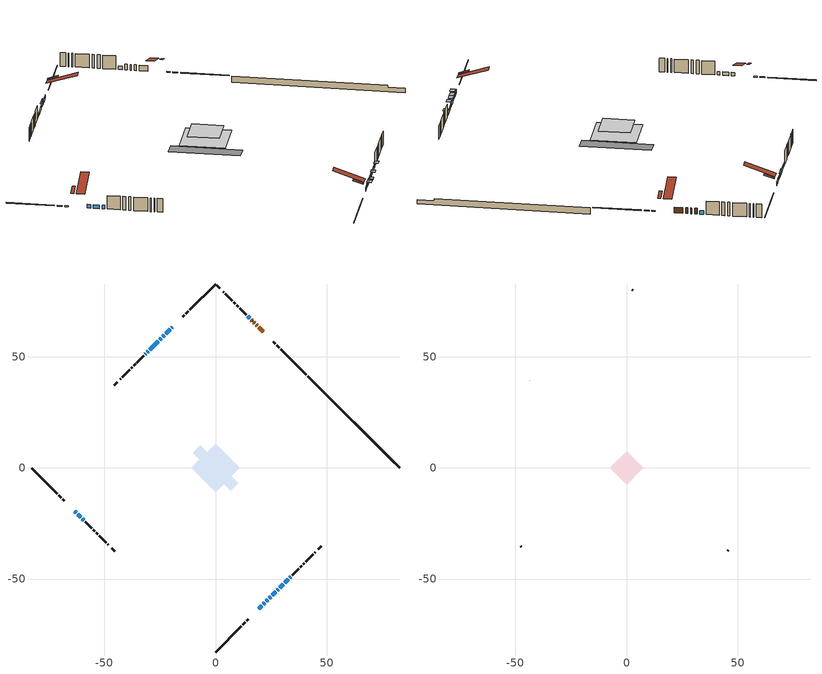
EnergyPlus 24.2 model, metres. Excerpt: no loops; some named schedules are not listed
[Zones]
conditioned space
 floor adiabatic (AdiabaticFloorConstruction): -10.93,0 0,10.93 10.93,0 0,-10.93 z3.19
 floor foundation (Slab1 construction): -10.32,6.85 -6.85,10.32 10.32,-6.85 6.85,-10.32 z-1.54
 wall outside (RimJoist1 construction): 0,-82.87 11.55,-71.32 / -82.87,0 -71.32,-11.55 / 0,82.87 -11.55,71.32 / 40.92,41.95 29.37,53.5 z0.75:1.05
 wall outside (RimJoist3 construction): 12.21,-70.66 13.38,-69.49 / -70.66,-12.21 -69.49,-13.38 / -12.21,70.66 -13.38,69.49 / 28.71,54.16 27.54,55.33 z0.75:1.05
 wall outside (RimJoist4 construction): 14.04,-68.83 14.81,-68.06 / -68.83,-14.04 -68.06,-14.81 / -14.04,68.83 -14.81,68.06 / 26.88,55.99 26.11,56.76 z0.75:1.05
 wall outside (AdiabaticWallConstruction 1): 21.53,61.34 19.5,63.37 / 18.85,64.02 18.28,64.6 / 17.62,65.25 17.32,65.55 / 16.66,66.21 16.09,66.78 z0.75:2.78
 wall outside (AdiabaticWallConstruction): -19.39,63.48 -19.67,63.2 / 19.39,-63.48 20.82,-62.05 / -63.48,-19.39 -62.7,-20.17 / -62.04,-20.83 -60.63,-22.24 / -20.32,62.55 -22.4,60.47 / 25.64,-57.23 27.23,-55.64 / 29.01,-53.87 30.44,-52.43 / -23.05,59.82 -23.68,59.19 / -59.98,-22.89 -59.35,-23.52 / 15.43,67.44 14.54,68.33 / -25.78,57.09 -29.6,53.27 / -30.26,52.61 -30.78,52.09 / -31.43,51.44 -31.68,51.19 / 31.09,-51.78 32.68,-50.19 z0.75:1.97; 21.48,-61.39 22.16,-60.71 z0.75:2.35; 22.82,-60.05 23.58,-59.29 z0.75:1.84; 24.23,-58.64 24.99,-57.88 z0.75:1.64; 27.88,-54.99 28.35,-54.52 / 33.33,-49.54 33.8,-49.07 z0.75:2.28; -24.34,58.53 -25.13,57.74 z0.75:1.23
 wall outside (Wall1 construction): 34.46,-48.41 37.49,-45.38 / -58.69,-24.18 -55.66,-27.21 / -32.33,50.54 -35.37,47.5 / 13.88,68.99 10.85,72.02 z0.75:5.63
 wall outside (Wall2 construction): 38.15,-44.72 38.87,-44 / -55,-27.87 -54.28,-28.59 / -36.02,46.85 -36.75,46.12 / 10.19,72.68 9.47,73.4 z0.75:5.63
 wall outside (Wall3 construction): 39.53,-43.34 40.04,-42.83 / -53.62,-29.25 -53.11,-29.76 / -37.4,45.47 -37.92,44.95 / 8.81,74.06 8.3,74.57 z0.75:5.63
 wall outside (Wall4 construction): 40.7,-42.18 44.05,-38.82 / -52.45,-30.42 -49.1,-33.77 / -38.57,44.3 -41.93,40.94 / 7.64,75.23 4.29,78.58 z0.75:5.63
 wall outside (Wall5 construction): 44.71,-38.16 44.94,-37.93 / -48.44,-34.43 -48.21,-34.66 / -42.58,40.29 -42.82,40.05 / 3.63,79.24 3.4,79.47 z0.75:5.63
 wall outside (Wall7 construction): 46.39,-36.48 47.68,-35.19 / -46.76,-36.11 -45.47,-37.4 / -44.27,38.6 -45.56,37.31 / 1.95,80.92 0.66,82.21 z0.75:5.63
 wall foundation (FoundationWall1 construction): 41.58,41.29,-1.54 41.58,41.29,0.75 78.74,4.13,0.75 78.74,4.13,0.01 82.87,0,0.01 82.87,0,-1.54
 window (WindowConstruction 12): -19.39,63.48 -19.67,63.2 z0.75:1.97
 window (WindowConstruction 5): 19.39,-63.48 20.82,-62.05 z0.75:1.97
 window (WindowConstruction 6): -63.48,-19.39 -62.7,-20.17 z0.75:1.97
 window (WindowConstruction 7): -62.04,-20.83 -60.63,-22.24 z0.75:1.97
 window (WindowConstruction 15): 21.48,-61.39 22.16,-60.71 z0.75:2.35
 window (WindowConstruction 16): 22.82,-60.05 23.58,-59.29 z0.75:1.84
 window (WindowConstruction 8): -20.32,62.55 -22.4,60.47 z0.75:1.97
 window (WindowConstruction 13): 24.23,-58.64 24.99,-57.88 z0.75:1.64
 window (WindowConstruction 9): 25.64,-57.23 27.23,-55.64 z0.75:1.97
 window (WindowConstruction 10): 27.88,-54.99 28.35,-54.52 z0.75:2.27
 window (WindowConstruction 11): 29.01,-53.86 30.44,-52.43 z0.75:1.97
 window (WindowConstruction 17): -23.06,59.82 -23.68,59.19 z0.75:1.97
 window (WindowConstruction 18): -24.34,58.53 -25.13,57.74 z0.75:1.23
 window (WindowConstruction 19): -59.98,-22.9 -59.35,-23.52 z0.75:1.97
 window (WindowConstruction 14): 15.43,67.44 14.54,68.33 z0.75:1.97
 window (WindowConstruction): -25.79,57.09 -29.6,53.27 z0.75:1.97
 window (WindowConstruction 1): -30.26,52.61 -30.78,52.09 z0.75:1.97
 window (WindowConstruction 2): -31.44,51.43 -31.68,51.19 z0.75:1.97
 window (WindowConstruction 3): 31.09,-51.78 32.68,-50.19 z0.75:1.97
 window (WindowConstruction 4): 33.33,-49.54 33.8,-49.07 z0.75:2.27
 door (Door): 21.53,61.34 19.51,63.36 z0.75:2.78
 door (Door 1): 18.85,64.02 18.28,64.59 z0.75:2.78
 door (Door 2): 17.62,65.25 17.32,65.55 z0.75:2.78
 door (Door 3): 16.66,66.21 16.09,66.78 z0.75:2.78
 ceiling adiabatic (AdiabaticFloorConstruction): 0,-10.93 10.93,0 0,10.93 -10.93,0 z3.19
 roof outside (Roof1 construction): 16.12,-66.75,5.63 13.64,-64.27,6.8 12.98,-64.93,6.8 15.46,-67.41,5.63; -66.75,-16.12,5.63 -64.27,-13.64,6.8 -64.93,-12.98,6.8 -67.41,-15.46,5.63; -16.12,66.75,5.63 -13.64,64.27,6.8 -12.98,64.93,6.8 -15.46,67.41,5.63; 24.8,58.07,5.63 22.32,55.59,6.8 22.97,54.93,6.8 25.46,57.42,5.63
attic - vented
 floor to conditioned space (Floor1 construction Reversed): -7.64,0 0,7.64 7.64,0 0,-7.64 z5.63
 wall outside (Wall6 construction): 45.6,-37.27 45.73,-37.14 / -47.55,-35.32 -47.42,-35.45 / -43.47,39.4 -43.61,39.26 / 2.74,80.13 2.61,80.27 z0.75:5.63
 roof outside (Roof2 construction): 18.74,-64.13,5.63 11.29,-56.69,9.13 9.33,-58.65,9.13 16.77,-66.1,5.63; -64.13,-18.74,5.63 -56.69,-11.29,9.13 -58.65,-9.33,9.13 -66.1,-16.77,5.63; -18.74,64.13,5.63 -11.29,56.69,9.13 -9.33,58.65,9.13 -16.77,66.1,5.63; 22.18,60.69,5.63 14.74,53.25,9.13 16.7,51.28,9.13 24.14,58.73,5.63
shading: 22.6,-60.28 21.05,-61.82 22.13,-62.9 23.67,-61.35 z2.96; 24.01,-58.86 22.39,-60.48 23.47,-61.56 25.08,-59.94 z2.45; 25.42,-57.45 23.8,-59.07 24.88,-60.14 26.49,-58.53 z2.25; 28.78,-54.09 27.45,-55.42 28.53,-56.49 29.86,-55.17 z2.88; -26.2,56.67 -23.26,59.61 -23.47,59.82 -26.41,56.88 z2.75; 34.23,-48.64 32.9,-49.97 33.98,-51.04 35.31,-49.72 z2.88
[Building]
Building 1: Terrain=Suburbs
[Site:Location]
Muskoka_ON: Latitude {deg}=44.97; Longitude {deg}=-79.3; Time Zone {hr}=-5; Elevation {m}=282; Keep Site Location Information=Yes
[Site:GroundTemperature:Shallow]
1.23063, -0.843289, -1.00938, -0.0251953, 3.92574, 7.85827, 11.2676, 13.4273, 13.6107, 11.8542, 8.53183, 4.71994
[Site:WaterMainsTemperature]
Calculation Method=Schedule; Temperature Schedule=mains temperature schedule
[Material] Roughness=Rough; Thermal Absorptance=0.9
Name | Thickness {m} | Conductivity {W/m-K} | Density {kg/m3} | Specific Heat {J/kg-K} | Solar Absorptance | Visible Absorptance
asphalt or fiberglass shingles | 0.00635 | 0.162714 | 1121.4 | 1465.45 | 0.4 | 0.4
ceiling loosefill ins | 0.169333 | 0.0480833 | 16.02 | 1046.75 | 0.7 | 0.7
ceiling stud and cavity | 0.1397 | 0.21213 | 65.682 | 1177.47 | 0.7 | 0.7
concrete 4.0 in. | 0.1016 | 1.803125 | 2242.8 | 837.4 | 0.7 | 0.7
concrete 8.0 in. | 0.2032 | 1.803125 | 2242.8 | 837.4 | 0.7 | 0.7
door material | 0.04445 | 0.053851 | 512.64 | 1214.23 | 0.7 | 0.7
exterior vertical ins | 0.0255141 | 0.029427 | 32.04 | 1214.23 | 0.7 | 0.7
floor covering | 0.0127 | 0.0433444 | 54.468 | 1339.84 | 0.6 | 0.6
floor rigid ins; wall rigid ins | 0.512978 | 0.029427 | 32.04 | 1214.23 | 0.7 | 0.7
floor stud and cavity | 0.1397 | 1.75129 | 37.0049 | 1207.88 | 0.7 | 0.7
furniture material conditioned space 1 | 0.1524 | 0.115458 | 640.8 | 1214.23 | 0.6 | 0.6
gypsum board | 0.0127 | 0.160291 | 801 | 837.4 | 0.6 | 0.6
gypsum board 1 | 0.0127 | 0.160291 | 801 | 837.4 | 0.7 | 0.7
osb sheathing 0.5 in. | 0.0127 | 0.115458 | 512.64 | 1214.23 | 0.7 | 0.7
osb sheathing 0.75 in. | 0.01905 | 0.115458 | 512.64 | 1214.23 | 0.7 | 0.7
osb sheathing 2.0 in. | 0.0508 | 0.115458 | 512.64 | 1214.23 | 0.7 | 0.7
rim joist rigid ins; roof rigid ins | 0.051816 | 0.029427 | 32.04 | 1214.23 | 0.7 | 0.7
rim joist stud and cavity | 0.0508 | 0.275866 | 125.044 | 1163.47 | 0.6 | 0.6
rim joist stud and cavity 1 | 0.0508 | 0.0317528 | 125.044 | 1163.47 | 0.6 | 0.6
rim joist stud and cavity 2 | 0.0508 | 0.0335629 | 125.044 | 1163.47 | 0.6 | 0.6
roof stud and cavity | 0.2032 | 0.156627 | 78.34581 | 1123.46 | 0.7 | 0.7
slab rigid ins | 0.0064257 | 0.029427 | 32.04 | 1214.23 | 0.7 | 0.7
wall stud and cavity | 0.1397 | 0.080875 | 139.0536 | 1170.24 | 0.7 | 0.7
wall stud and cavity 1 | 0.1397 | 0.107797 | 139.0536 | 1170.24 | 0.7 | 0.7
wall stud and cavity 2 | 0.1397 | 0.142696 | 139.0536 | 1170.24 | 0.7 | 0.7
wall stud and cavity 3 | 0.1397 | 0.087281 | 139.0536 | 1170.24 | 0.7 | 0.7
wall stud and cavity 4 | 0.0889 | 6.9971 | 50.32683 | 1063.81 | 0.6 | 0.6
wall stud and cavity 5 | 0.1397 | 0.0945237 | 139.0536 | 1170.24 | 0.7 | 0.7
wall stud and cavity 6 | 0.0889 | 0.380278 | 52.3479 | 1209.89 | 0.7 | 0.7
wall stud and cavity 7 | 0.0889 | 0.391764 | 83.0341 | 1211.67 | 0.7 | 0.7
wood siding | 0.0254 | 0.102417 | 544.68 | 1172.36 | 0.4 | 0.4
wood siding 1 | 0.00254 | 0.102417 | 544.68 | 1172.36 | 0.4 | 0.4
wood siding 2; wood siding 3; wood siding 4 | 0.0254 | 0.102417 | 544.68 | 1172.36 | 0.7 | 0.7
[WindowMaterial:SimpleGlazingSystem]
Name | U-Factor {W/m2-K} | Solar Heat Gain Coefficient
WindowMaterial | 2.90089 | 0.65
WindowMaterial 1 | 3.01388 | 0.52
WindowMaterial 10 | 2.992306 | 0.59
WindowMaterial 11 | 2.94348 | 0.64
WindowMaterial 12 | 2.9219 | 0.66
WindowMaterial 13 | 2.93212 | 0.65
WindowMaterial 14 | 3.03943 | 0.45
WindowMaterial 2 | 3.02013 | 0.46
WindowMaterial 3 | 2.9077 | 0.64
WindowMaterial 4 | 2.69591 | 0.52
WindowMaterial 5 | 2.949721 | 0.61
WindowMaterial 6 | 2.592007 | 0.56
WindowMaterial 7 | 2.39555 | 0.64
WindowMaterial 8 | 3.01161 | 0.52
WindowMaterial 9 | 2.91111 | 0.64
[Construction]
AdiabaticFloorConstruction: floor stud and cavity, floor rigid ins, osb sheathing 0.75 in., floor covering
AdiabaticWallConstruction: wood siding 3, wall rigid ins, wall stud and cavity 6, gypsum board
AdiabaticWallConstruction 1: wood siding 4, wall rigid ins, wall stud and cavity 6, gypsum board
Door; Door 1; Door 2; Door 3: door material
Floor1 construction Reversed: gypsum board, ceiling stud and cavity, ceiling loosefill ins
FoundationWall1 construction: concrete 8.0 in., gypsum board 1
furniture construction conditioned space 1: furniture material conditioned space 1
PartitionWallConstruction: gypsum board, wall stud and cavity 7, gypsum board
RimJoist1 construction: wood siding 2, rim joist rigid ins, osb sheathing 2.0 in., rim joist stud and cavity
RimJoist3 construction: wood siding 2, osb sheathing 2.0 in., rim joist stud and cavity 1
RimJoist4 construction: wood siding 2, osb sheathing 2.0 in., rim joist stud and cavity 2
Roof1 construction: asphalt or fiberglass shingles, roof rigid ins, osb sheathing 0.75 in., roof stud and cavity, gypsum board
Roof2 construction: asphalt or fiberglass shingles
Slab1 construction: slab rigid ins, concrete 4.0 in.
Wall1 construction; Wall4 construction: wood siding, osb sheathing 0.5 in., wall stud and cavity, gypsum board
Wall2 construction: wood siding, osb sheathing 0.5 in., wall stud and cavity 1, gypsum board
Wall3 construction: wood siding, osb sheathing 0.5 in., wall stud and cavity 2, gypsum board
Wall5 construction: wood siding, osb sheathing 0.5 in., wall stud and cavity 3, gypsum board
Wall6 construction: wood siding 1, wall stud and cavity 4
Wall7 construction: wood siding, osb sheathing 0.5 in., wall stud and cavity 5, gypsum board
WindowConstruction: WindowMaterial
WindowConstruction 1: WindowMaterial 1
WindowConstruction 10; WindowConstruction 4: WindowMaterial 4
WindowConstruction 11: WindowMaterial 9
WindowConstruction 12: WindowMaterial 10
WindowConstruction 13: WindowMaterial 11
WindowConstruction 14; WindowConstruction 15: WindowMaterial 12
WindowConstruction 16: WindowMaterial 13
WindowConstruction 17; WindowConstruction 18; WindowConstruction 19: WindowMaterial 14
WindowConstruction 2: WindowMaterial 2
WindowConstruction 3; WindowConstruction 9: WindowMaterial 3
WindowConstruction 5: WindowMaterial 5
WindowConstruction 6: WindowMaterial 6
WindowConstruction 7: WindowMaterial 7
WindowConstruction 8: WindowMaterial 8
[Zone] Multiplier=1; Part of Total Floor Area=Yes
Name | Volume {m3}
attic - vented | 66.4866
conditioned space | 912.7
[Space]
Name | Zone | Volume {m3}
attic - vented 1 | attic - vented | 66.4866
conditioned space 1 | conditioned space | 912.7
[ZoneInfiltration:EffectiveLeakageArea]
infil attic - vented 1: Zone or Space=attic - vented 1; Schedule=Always On Discrete; Effective Air Leakage Area {cm2}=4749.15; Stack Coefficient=0.000583069; Wind Coefficient=1.63147e-05
[ZoneMixing]
whole house fan mix: Zone or Space=attic - vented; Schedule=Always On Continuous; Design Flow Rate Calculation Method=Flow/Zone; Design Flow Rate {m3/s}=0; Source Zone or Space=conditioned space
[SurfaceProperty:ExposedFoundationPerimeter]
Slab1: Exposed Perimeter Calculation Method=TotalExposedPerimeter; Total Exposed Perimeter {m}=58.399
[InternalMass] Zone or ZoneList=conditioned space; Space or SpaceList=conditioned space 1
Name | Construction | Surface Area {m2}
furniture mass conditioned space 1 | furniture construction conditioned space 1 | 143.32
partition wall mass | PartitionWallConstruction | 358.3
[Lights]
interior lighting: Zone or ZoneList or Space or SpaceList=conditioned space 1; Schedule=interior lighting schedule; Design Level Calculation Method=LightingLevel; Lighting Level {W}=343.2; Return Air Fraction=0; Fraction Radiant=0.6; Fraction Visible=0.2; Fraction Replaceable=1
[People]
occupants: Zone or ZoneList or Space or SpaceList=conditioned space 1; Number of People Schedule=occupants schedule; Number of People Calculation Method=People; Number of People=3; Fraction Radiant=0.314171; Sensible Heat Fraction=0.56303; Activity Level Schedule=occupants activity schedule; Carbon Dioxide Generation Rate {m3/s-W}=0; Enable ASHRAE 55 Comfort Warnings=No; Mean Radiant Temperature Calculation Type=EnclosureAveraged
[ElectricEquipment] Zone or ZoneList or Space or SpaceList=conditioned space 1; Design Level Calculation Method=EquipmentLevel
Name | Schedule | Design Level {W} | Fraction Latent | Fraction Radiant | Fraction Lost
clothes dryer | clothes dryer schedule | 140.772 | 0.015 | 0.081 | 0.85
clothes washer | clothes washer schedule | 32.1985 | 0.03 | 0.162 | 0.7
cooking range | cooking range schedule | 215.147 | 0.08 | 0.432 | 0.2
dishwasher | dishwasher schedule | 66.8632 | 0.3 | 0.18 | 0.4
fridge | fridge schedule | 72.9452 | 0 | 0.6 | 0
mech vent bath fan 0 | mech vent bath fan 0 schedule | 43 | 0 | 0 | 1
mech vent bath fan 1 | mech vent bath fan 1 schedule | 43 | 0 | 0 | 1
mech vent house fan | mech vent house fan schedule | 0 | 0 | 0 | 1
mech vent house fan cfis | mech vent house fan cfis schedule | 0 | 0 | 0 | 0
mech vent range fan 0 | mech vent range fan 0 schedule | 43 | 0 | 0 | 1
misc plug loads | misc plug loads schedule | 494.7 | 0.045 | 0.513 | 0.1
whole house fan | Always On Discrete | 0 | 0 | 0 | 1
[OtherEquipment] Zone or ZoneList or Space or SpaceList=conditioned space 1; Design Level Calculation Method=EquipmentLevel
Name | Fuel Type | Schedule | Design Level {W} | Fraction Latent | Fraction Radiant | Fraction Lost
clothes dryer 1 | Electricity | clothes dryer schedule | 0 | 0.015 | 0.081 | 0.85
cooking range 1 | Electricity | cooking range schedule | 0 | 0.08 | 0.432 | 0.2
general water use latent | None | general water use schedule | 62.594 | 1 | 0 | 0
general water use sensible | None | general water use schedule | -61.6891 | 0 | 0.6 | 0
mech vent house fan latent load | None | Always On Discrete | 0 | 1 | 0 | 0
mech vent house fan sensible load | None | Always On Discrete | 0 | 0 | 0 | 0
water heater energy adjustment1 | NaturalGas | Always On Discrete | 0.01 | 0 | 0 | 1
[ZoneInfiltration:DesignFlowRate] Zone or ZoneList or Space or SpaceList=conditioned space 1; Schedule=Always On Discrete; Design Flow Rate Calculation Method=Flow/Zone; Design Flow Rate {m3/s}=0
infil flow; natural vent flow; whole house fan flow
[Foundation:Kiva]
Foundation Kiva 1: Initial Indoor Air Temperature {C}=18; Wall Height Above Grade {m}=0.749991; Wall Depth Below Slab {m}=0.2032; Custom Block Material Name 1=exterior vertical ins; Custom Block Depth 1 {m}=2.28999; Custom Block X Position 1 {m}=0.2159; Custom Block Z Position 1 {m}=0
[Foundation:Kiva:Settings]
Soil Conductivity {W/m-K}=0.849921; Soil Density {kg/m3}=1842.3; Soil Specific Heat {J/kg-K}=418.7; Ground Solar Absorptivity=0.9; Ground Thermal Absorptivity=0.9; Ground Surface Roughness {m}=0.03; Far-Field Width {m}=40; Deep-Ground Boundary Condition=ZeroFlux; Deep-Ground Depth {m}=40; Minimum Cell Dimension {m}=0.2; Maximum Cell Growth Coefficient=3; Simulation Timestep=Timestep
[Exterior:Lights]
exterior lighting: Schedule=exterior lighting schedule; Design Level {W}=75.6
[Schedule:Constant]
Name | Hourly Value
Always On Continuous; mech vent house fan schedule; mech vent house fan cfis schedule; Always On Discrete | 1
occupants activity schedule | 117.228
fridge schedule | 0
[Schedule:Week:Daily]
interior lighting schedule Week Rule - Jan1-Jan27: interior lighting schedule day, interior lighting schedule day, interior lighting schedule day, interior lighting schedule day, interior lighting schedule day, interior lighting schedule day, interior lighting schedule day, interior lighting schedule default day, interior lighting schedule default day, interior lighting schedule default day, interior lighting schedule default day, interior lighting schedule default day
interior lighting schedule Week Rule - Jan28-Feb3: interior lighting schedule day, interior lighting schedule day, interior lighting schedule day, interior lighting schedule day, interior lighting schedule day 1, interior lighting schedule day 1, interior lighting schedule day 1, interior lighting schedule default day, interior lighting schedule default day, interior lighting schedule default day, interior lighting schedule default day, interior lighting schedule default day
interior lighting schedule Week Rule - Feb4-Feb24: interior lighting schedule day 1, interior lighting schedule day 1, interior lighting schedule day 1, interior lighting schedule day 1, interior lighting schedule day 1, interior lighting schedule day 1, interior lighting schedule day 1, interior lighting schedule default day, interior lighting schedule default day, interior lighting schedule default day, interior lighting schedule default day, interior lighting schedule default day
interior lighting schedule Week Rule - Feb25-Mar3: interior lighting schedule day 1, interior lighting schedule day 1, interior lighting schedule day 1, interior lighting schedule day 1, interior lighting schedule day 2, interior lighting schedule day 2, interior lighting schedule day 2, interior lighting schedule default day, interior lighting schedule default day, interior lighting schedule default day, interior lighting schedule default day, interior lighting schedule default day
interior lighting schedule Week Rule - Mar4-Mar31: interior lighting schedule day 2, interior lighting schedule day 2, interior lighting schedule day 2, interior lighting schedule day 2, interior lighting schedule day 2, interior lighting schedule day 2, interior lighting schedule day 2, interior lighting schedule default day, interior lighting schedule default day, interior lighting schedule default day, interior lighting schedule default day, interior lighting schedule default day
interior lighting schedule Week Rule - Apr1-Apr28: interior lighting schedule day 3, interior lighting schedule day 3, interior lighting schedule day 3, interior lighting schedule day 3, interior lighting schedule day 3, interior lighting schedule day 3, interior lighting schedule day 3, interior lighting schedule default day, interior lighting schedule default day, interior lighting schedule default day, interior lighting schedule default day, interior lighting schedule default day
interior lighting schedule Week Rule - Apr29-May5: interior lighting schedule day 3, interior lighting schedule day 3, interior lighting schedule day 4, interior lighting schedule day 4, interior lighting schedule day 4, interior lighting schedule day 4, interior lighting schedule day 4, interior lighting schedule default day, interior lighting schedule default day, interior lighting schedule default day, interior lighting schedule default day, interior lighting schedule default day
interior lighting schedule Week Rule - May6-May26: interior lighting schedule day 4, interior lighting schedule day 4, interior lighting schedule day 4, interior lighting schedule day 4, interior lighting schedule day 4, interior lighting schedule day 4, interior lighting schedule day 4, interior lighting schedule default day, interior lighting schedule default day, interior lighting schedule default day, interior lighting schedule default day, interior lighting schedule default day
interior lighting schedule Week Rule - May27-Jun2: interior lighting schedule day 4, interior lighting schedule day 4, interior lighting schedule day 4, interior lighting schedule day 4, interior lighting schedule day 4, interior lighting schedule day 5, interior lighting schedule day 5, interior lighting schedule default day, interior lighting schedule default day, interior lighting schedule default day, interior lighting schedule default day, interior lighting schedule default day
interior lighting schedule Week Rule - Jun3-Jun30: interior lighting schedule day 5, interior lighting schedule day 5, interior lighting schedule day 5, interior lighting schedule day 5, interior lighting schedule day 5, interior lighting schedule day 5, interior lighting schedule day 5, interior lighting schedule default day, interior lighting schedule default day, interior lighting schedule default day, interior lighting schedule default day, interior lighting schedule default day
interior lighting schedule Week Rule - Jul1-Jul28: interior lighting schedule day 6, interior lighting schedule day 6, interior lighting schedule day 6, interior lighting schedule day 6, interior lighting schedule day 6, interior lighting schedule day 6, interior lighting schedule day 6, interior lighting schedule default day, interior lighting schedule default day, interior lighting schedule default day, interior lighting schedule default day, interior lighting schedule default day
interior lighting schedule Week Rule - Jul29-Aug4: interior lighting schedule day 6, interior lighting schedule day 6, interior lighting schedule day 6, interior lighting schedule day 7, interior lighting schedule day 7, interior lighting schedule day 7, interior lighting schedule day 7, interior lighting schedule default day, interior lighting schedule default day, interior lighting schedule default day, interior lighting schedule default day, interior lighting schedule default day
interior lighting schedule Week Rule - Aug5-Aug25: interior lighting schedule day 7, interior lighting schedule day 7, interior lighting schedule day 7, interior lighting schedule day 7, interior lighting schedule day 7, interior lighting schedule day 7, interior lighting schedule day 7, interior lighting schedule default day, interior lighting schedule default day, interior lighting schedule default day, interior lighting schedule default day, interior lighting schedule default day
interior lighting schedule Week Rule - Aug26-Sep1: interior lighting schedule day 7, interior lighting schedule day 7, interior lighting schedule day 7, interior lighting schedule day 7, interior lighting schedule day 7, interior lighting schedule day 7, interior lighting schedule day 8, interior lighting schedule default day, interior lighting schedule default day, interior lighting schedule default day, interior lighting schedule default day, interior lighting schedule default day
interior lighting schedule Week Rule - Sep2-Sep29: interior lighting schedule day 8, interior lighting schedule day 8, interior lighting schedule day 8, interior lighting schedule day 8, interior lighting schedule day 8, interior lighting schedule day 8, interior lighting schedule day 8, interior lighting schedule default day, interior lighting schedule default day, interior lighting schedule default day, interior lighting schedule default day, interior lighting schedule default day
interior lighting schedule Week Rule - Sep30-Oct6: interior lighting schedule day 8, interior lighting schedule day 9, interior lighting schedule day 9, interior lighting schedule day 9, interior lighting schedule day 9, interior lighting schedule day 9, interior lighting schedule day 9, interior lighting schedule default day, interior lighting schedule default day, interior lighting schedule default day, interior lighting schedule default day, interior lighting schedule default day
interior lighting schedule Week Rule - Oct7-Oct27: interior lighting schedule day 9, interior lighting schedule day 9, interior lighting schedule day 9, interior lighting schedule day 9, interior lighting schedule day 9, interior lighting schedule day 9, interior lighting schedule day 9, interior lighting schedule default day, interior lighting schedule default day, interior lighting schedule default day, interior lighting schedule default day, interior lighting schedule default day
interior lighting schedule Week Rule - Oct28-Nov3: interior lighting schedule day 9, interior lighting schedule day 9, interior lighting schedule day 9, interior lighting schedule day 9, interior lighting schedule day 10, interior lighting schedule day 10, interior lighting schedule day 10, interior lighting schedule default day, interior lighting schedule default day, interior lighting schedule default day, interior lighting schedule default day, interior lighting schedule default day
interior lighting schedule Week Rule - Nov4-Nov24: interior lighting schedule day 10, interior lighting schedule day 10, interior lighting schedule day 10, interior lighting schedule day 10, interior lighting schedule day 10, interior lighting schedule day 10, interior lighting schedule day 10, interior lighting schedule default day, interior lighting schedule default day, interior lighting schedule default day, interior lighting schedule default day, interior lighting schedule default day
interior lighting schedule Week Rule - Nov25-Dec1: interior lighting schedule day 10, interior lighting schedule day 10, interior lighting schedule day 10, interior lighting schedule day 10, interior lighting schedule day 10, interior lighting schedule day 10, interior lighting schedule day 11, interior lighting schedule default day, interior lighting schedule default day, interior lighting schedule default day, interior lighting schedule default day, interior lighting schedule default day
interior lighting schedule Week Rule - Dec2-Dec31: interior lighting schedule day 11, interior lighting schedule day 11, interior lighting schedule day 11, interior lighting schedule day 11, interior lighting schedule day 11, interior lighting schedule day 11, interior lighting schedule day 11, interior lighting schedule default day, interior lighting schedule default day, interior lighting schedule default day, interior lighting schedule default day, interior lighting schedule default day
occupants schedule Week Rule - Jan1-Dec31: occupants schedule day, occupants schedule day, occupants schedule day, occupants schedule day, occupants schedule day, occupants schedule day, occupants schedule day, occupants schedule default day, occupants schedule default day, occupants schedule default day, occupants schedule default day, occupants schedule default day
clothes dryer schedule Week Rule - Jan1-Dec31: clothes dryer schedule day, clothes dryer schedule day, clothes dryer schedule day, clothes dryer schedule day, clothes dryer schedule day, clothes dryer schedule day, clothes dryer schedule day, clothes dryer schedule default day, clothes dryer schedule default day, clothes dryer schedule default day, clothes dryer schedule default day, clothes dryer schedule default day
clothes washer schedule Week Rule - Jan1-Dec31: clothes washer schedule day, clothes washer schedule day, clothes washer schedule day, clothes washer schedule day, clothes washer schedule day, clothes washer schedule day, clothes washer schedule day, clothes washer schedule default day, clothes washer schedule default day, clothes washer schedule default day, clothes washer schedule default day, clothes washer schedule default day
cooking range schedule Week Rule - Jan1-Dec31: cooking range schedule day, cooking range schedule day, cooking range schedule day, cooking range schedule day, cooking range schedule day, cooking range schedule day, cooking range schedule day, cooking range schedule default day, cooking range schedule default day, cooking range schedule default day, cooking range schedule default day, cooking range schedule default day
dishwasher schedule Week Rule - Jan1-Dec31: dishwasher schedule day, dishwasher schedule day, dishwasher schedule day, dishwasher schedule day, dishwasher schedule day, dishwasher schedule day, dishwasher schedule day, dishwasher schedule default day, dishwasher schedule default day, dishwasher schedule default day, dishwasher schedule default day, dishwasher schedule default day
mech vent bath fan 0 schedule Week Rule - Jan1-Dec31: mech vent bath fan 0 schedule day, mech vent bath fan 0 schedule day, mech vent bath fan 0 schedule day, mech vent bath fan 0 schedule day, mech vent bath fan 0 schedule day, mech vent bath fan 0 schedule day, mech vent bath fan 0 schedule day, mech vent bath fan 0 schedule default day, mech vent bath fan 0 schedule default day, mech vent bath fan 0 schedule default day, mech vent bath fan 0 schedule default day, mech vent bath fan 0 schedule default day
mech vent bath fan 1 schedule Week Rule - Jan1-Dec31: mech vent bath fan 1 schedule day, mech vent bath fan 1 schedule day, mech vent bath fan 1 schedule day, mech vent bath fan 1 schedule day, mech vent bath fan 1 schedule day, mech vent bath fan 1 schedule day, mech vent bath fan 1 schedule day, mech vent bath fan 1 schedule default day, mech vent bath fan 1 schedule default day, mech vent bath fan 1 schedule default day, mech vent bath fan 1 schedule default day, mech vent bath fan 1 schedule default day
mech vent range fan 0 schedule Week Rule - Jan1-Dec31: mech vent range fan 0 schedule day, mech vent range fan 0 schedule day, mech vent range fan 0 schedule day, mech vent range fan 0 schedule day, mech vent range fan 0 schedule day, mech vent range fan 0 schedule day, mech vent range fan 0 schedule day, mech vent range fan 0 schedule default day, mech vent range fan 0 schedule default day, mech vent range fan 0 schedule default day, mech vent range fan 0 schedule default day, mech vent range fan 0 schedule default day
misc plug loads schedule Week Rule - Jan1-Dec31: misc plug loads schedule day, misc plug loads schedule day, misc plug loads schedule day, misc plug loads schedule day, misc plug loads schedule day, misc plug loads schedule day, misc plug loads schedule day, misc plug loads schedule default day, misc plug loads schedule default day, misc plug loads schedule default day, misc plug loads schedule default day, misc plug loads schedule default day
general water use schedule Week Rule - Jan1-Dec31: general water use schedule day, general water use schedule day, general water use schedule day, general water use schedule day, general water use schedule day, general water use schedule day, general water use schedule day, general water use schedule default day, general water use schedule default day, general water use schedule default day, general water use schedule default day, general water use schedule default day
exterior lighting schedule Week Rule - Jan1-Jan27: exterior lighting schedule day, exterior lighting schedule day, exterior lighting schedule day, exterior lighting schedule day, exterior lighting schedule day, exterior lighting schedule day, exterior lighting schedule day, exterior lighting schedule default day, exterior lighting schedule default day, exterior lighting schedule default day, exterior lighting schedule default day, exterior lighting schedule default day
exterior lighting schedule Week Rule - Jan28-Feb3: exterior lighting schedule day, exterior lighting schedule day, exterior lighting schedule day, exterior lighting schedule day, exterior lighting schedule day 1, exterior lighting schedule day 1, exterior lighting schedule day 1, exterior lighting schedule default day, exterior lighting schedule default day, exterior lighting schedule default day, exterior lighting schedule default day, exterior lighting schedule default day
exterior lighting schedule Week Rule - Feb4-Feb24: exterior lighting schedule day 1, exterior lighting schedule day 1, exterior lighting schedule day 1, exterior lighting schedule day 1, exterior lighting schedule day 1, exterior lighting schedule day 1, exterior lighting schedule day 1, exterior lighting schedule default day, exterior lighting schedule default day, exterior lighting schedule default day, exterior lighting schedule default day, exterior lighting schedule default day
exterior lighting schedule Week Rule - Feb25-Mar3: exterior lighting schedule day 1, exterior lighting schedule day 1, exterior lighting schedule day 1, exterior lighting schedule day 1, exterior lighting schedule day 2, exterior lighting schedule day 2, exterior lighting schedule day 2, exterior lighting schedule default day, exterior lighting schedule default day, exterior lighting schedule default day, exterior lighting schedule default day, exterior lighting schedule default day
[Schedule:Year]
interior lighting schedule: interior lighting schedule Week Rule - Jan1-Jan27, 1, 1, 1, 27, interior lighting schedule Week Rule - Jan28-Feb3, 1, 28, 2, 3, interior lighting schedule Week Rule - Feb4-Feb24, 2, 4, 2, 24, interior lighting schedule Week Rule - Feb25-Mar3, 2, 25, 3, 3, interior lighting schedule Week Rule - Mar4-Mar31, 3, 4, 3, 31, interior lighting schedule Week Rule - Apr1-Apr28, 4, 1, 4, 28, interior lighting schedule Week Rule - Apr29-May5, 4, 29, 5, 5, interior lighting schedule Week Rule - May6-May26, 5, 6, 5, 26, interior lighting schedule Week Rule - May27-Jun2, 5, 27, 6, 2, interior lighting schedule Week Rule - Jun3-Jun30, 6, 3, 6, 30, interior lighting schedule Week Rule - Jul1-Jul28, 7, 1, 7, 28, interior lighting schedule Week Rule - Jul29-Aug4, 7, 29, 8, 4, interior lighting schedule Week Rule - Aug5-Aug25, 8, 5, 8, 25, interior lighting schedule Week Rule - Aug26-Sep1, 8, 26, 9, 1, interior lighting schedule Week Rule - Sep2-Sep29, 9, 2, 9, 29, interior lighting schedule Week Rule - Sep30-Oct6, 9, 30, 10, 6, interior lighting schedule Week Rule - Oct7-Oct27, 10, 7, 10, 27, interior lighting schedule Week Rule - Oct28-Nov3, 10, 28, 11, 3, interior lighting schedule Week Rule - Nov4-Nov24, 11, 4, 11, 24, interior lighting schedule Week Rule - Nov25-Dec1, 11, 25, 12, 1, interior lighting schedule Week Rule - Dec2-Dec31, 12, 2, 12, 31
occupants schedule: occupants schedule Week Rule - Jan1-Dec31, 1, 1, 12, 31
clothes dryer schedule: clothes dryer schedule Week Rule - Jan1-Dec31, 1, 1, 12, 31
clothes washer schedule: clothes washer schedule Week Rule - Jan1-Dec31, 1, 1, 12, 31
cooking range schedule: cooking range schedule Week Rule - Jan1-Dec31, 1, 1, 12, 31
dishwasher schedule: dishwasher schedule Week Rule - Jan1-Dec31, 1, 1, 12, 31
mech vent bath fan 0 schedule: mech vent bath fan 0 schedule Week Rule - Jan1-Dec31, 1, 1, 12, 31
mech vent bath fan 1 schedule: mech vent bath fan 1 schedule Week Rule - Jan1-Dec31, 1, 1, 12, 31
mech vent range fan 0 schedule: mech vent range fan 0 schedule Week Rule - Jan1-Dec31, 1, 1, 12, 31
misc plug loads schedule: misc plug loads schedule Week Rule - Jan1-Dec31, 1, 1, 12, 31
general water use schedule: general water use schedule Week Rule - Jan1-Dec31, 1, 1, 12, 31
exterior lighting schedule: exterior lighting schedule Week Rule - Jan1-Jan27, 1, 1, 1, 27, exterior lighting schedule Week Rule - Jan28-Feb3, 1, 28, 2, 3, exterior lighting schedule Week Rule - Feb4-Feb24, 2, 4, 2, 24, exterior lighting schedule Week Rule - Feb25-Mar3, 2, 25, 3, 3, exterior lighting schedule Week Rule - Mar4-Mar31, 3, 4, 3, 31, exterior lighting schedule Week Rule - Apr1-Apr28, 4, 1, 4, 28, exterior lighting schedule Week Rule - Apr29-May5, 4, 29, 5, 5, exterior lighting schedule Week Rule - May6-May26, 5, 6, 5, 26, exterior lighting schedule Week Rule - May27-Jun2, 5, 27, 6, 2, exterior lighting schedule Week Rule - Jun3-Jun30, 6, 3, 6, 30, exterior lighting schedule Week Rule - Jul1-Jul28, 7, 1, 7, 28, exterior lighting schedule Week Rule - Jul29-Aug4, 7, 29, 8, 4, exterior lighting schedule Week Rule - Aug5-Aug25, 8, 5, 8, 25, exterior lighting schedule Week Rule - Aug26-Sep1, 8, 26, 9, 1, exterior lighting schedule Week Rule - Sep2-Sep29, 9, 2, 9, 29, exterior lighting schedule Week Rule - Sep30-Oct6, 9, 30, 10, 6, exterior lighting schedule Week Rule - Oct7-Oct27, 10, 7, 10, 27, exterior lighting schedule Week Rule - Oct28-Nov3, 10, 28, 11, 3, exterior lighting schedule Week Rule - Nov4-Nov24, 11, 4, 11, 24, exterior lighting schedule Week Rule - Nov25-Dec1, 11, 25, 12, 1, exterior lighting schedule Week Rule - Dec2-Dec31, 12, 2, 12, 31
[Schedule:Compact]
mains temperature schedule: Through: 01/01, For: AllDays, Until: 24:00, 6.015, Through: 01/02, For: AllDays, Until: 24:00, 5.94667, Through: 01/03, For: AllDays, Until: 24:00, 5.87889, Through: 01/04, For: AllDays, Until: 24:00, 5.81278, Through: 01/05, For: AllDays, Until: 24:00, 5.74722, Through: 01/06, For: AllDays, Until: 24:00, 5.68333, Through: 01/07, For: AllDays, Until: 24:00, 5.62, Through: 01/08, For: AllDays, Until: 24:00, 5.55833, Through: 01/09, For: AllDays, Until: 24:00, 5.49722, Through: 01/10, For: AllDays, Until: 24:00, 5.43778, Through: 01/11, For: AllDays, Until: 24:00, 5.37944, Through: 01/12, For: AllDays, Until: 24:00, 5.32222, Through: 01/13, For: AllDays, Until: 24:00, 5.26611, Through: 01/14, For: AllDays, Until: 24:00, 5.21111, Through: 01/15, For: AllDays, Until: 24:00, 5.15778, Through: 01/16, For: AllDays, Until: 24:00, 5.10556, Through: 01/17, For: AllDays, Until: 24:00, 5.055, Through: 01/18, For: AllDays, Until: 24:00, 5.005, Through: 01/19, For: AllDays, Until: 24:00, 4.95667, Through: 01/20, For: AllDays, Until: 24:00, 4.91, Through: 01/21, For: AllDays, Until: 24:00, 4.86444, Through: 01/22, For: AllDays, Until: 24:00, 4.82, Through: 01/23, For: AllDays, Until: 24:00, 4.77722, Through: 01/24, For: AllDays, Until: 24:00, 4.73611, Through: 01/25, For: AllDays, Until: 24:00, 4.69556, Through: 01/26, For: AllDays, Until: 24:00, 4.65722, Through: 01/27, For: AllDays, Until: 24:00, 4.62, Through: 01/28, For: AllDays, Until: 24:00, 4.58389, Through: 01/29, For: AllDays, Until: 24:00, 4.55, Through: 01/30, For: AllDays, Until: 24:00, 4.51667, Through: 01/31, For: AllDays, Until: 24:00, 4.48556, Through: 02/01, For: AllDays, Until: 24:00, 4.45556, Through: 02/02, For: AllDays, Until: 24:00, 4.42722, Through: 02/03, For: AllDays, Until: 24:00, 4.4, Through: 02/04, For: AllDays, Until: 24:00, 4.375, Through: 02/05, For: AllDays, Until: 24:00, 4.35056, Through: 02/06, For: AllDays, Until: 24:00, 4.32833, Through: 02/07, For: AllDays, Until: 24:00, 4.30722, Through: 02/08, For: AllDays, Until: 24:00, 4.28833, Through: 02/09, For: AllDays, Until: 24:00, 4.27, Through: 02/10, For: AllDays, Until: 24:00, 4.25389, Through: 02/11, For: AllDays, Until: 24:00, 4.23944, Through: 02/12, For: AllDays, Until: 24:00, 4.22611, Through: 02/13, For: AllDays, Until: 24:00, 4.21444, Through: 02/14, For: AllDays, Until: 24:00, 4.20444, Through: 02/15, For: AllDays, Until: 24:00, 4.19556, Through: 02/16, For: AllDays, Until: 24:00, 4.18889, Through: 02/17, For: AllDays, Until: 24:00, 4.18333, Through: 02/18, For: AllDays, Until: 24:00, 4.17944, Through: 02/19, For: AllDays, Until: 24:00, 4.17722, Through: 02/20, For: AllDays, Until: 24:00, 4.17667, Through: 02/21, For: AllDays, Until: 24:00, 4.17722, Through: 02/22, For: AllDays, Until: 24:00, 4.18, Through: 02/23, For: AllDays, Until: 24:00, 4.18389, Through: 02/24, For: AllDays, Until: 24:00, 4.18944, Through: 02/25, For: AllDays, Until: 24:00, 4.19667, Through: 02/26, For: AllDays, Until: 24:00, 4.205, Through: 02/27, For: AllDays, Until: 24:00, 4.21556, Through: 02/28, For: AllDays, Until: 24:00, 4.22722, Through: 03/01, For: AllDays, Until: 24:00, 4.24056, Through: 03/02, For: AllDays, Until: 24:00, 4.25556, Through: 03/03, For: AllDays, Until: 24:00, 4.27167, Through: 03/04, For: AllDays, Until: 24:00, 4.29, Through: 03/05, For: AllDays, Until: 24:00, 4.30944, Through: 03/06, For: AllDays, Until: 24:00, 4.33056, Through: 03/07, For: AllDays, Until: 24:00, 4.35278, Through: 03/08, For: AllDays, Until: 24:00, 4.37722, Through: 03/09, For: AllDays, Until: 24:00, 4.40278, Through: 03/10, For: AllDays, Until: 24:00, 4.43, Through: 03/11, For: AllDays, Until: 24:00, 4.45833, Through: 03/12, For: AllDays, Until: 24:00, 4.48833, Through: 03/13, For: AllDays, Until: 24:00, 4.52, Through: 03/14, For: AllDays, Until: 24:00, 4.55278, Through: 03/15, For: AllDays, Until: 24:00, 4.58722, Through: 03/16, For: AllDays, Until: 24:00, 4.62333, Through: 03/17, For: AllDays, Until: 24:00, 4.66056, Through: 03/18, For: AllDays, Until: 24:00, 4.69944, Through: 03/19, For: AllDays, Until: 24:00, 4.73944, Through: 03/20, For: AllDays, Until: 24:00, 4.78111, Through: 03/21, For: AllDays, Until: 24:00, 4.82444, Through: 03/22, For: AllDays, Until: 24:00, 4.86833, Through: 03/23, For: AllDays, Until: 24:00, 4.91444, Through: 03/24, For: AllDays, Until: 24:00, 4.96111, Through: 03/25, For: AllDays, Until: 24:00, 5.01, Through: 03/26, For: AllDays, Until: 24:00, 5.05944, Through: 03/27, For: AllDays, Until: 24:00, 5.11056, Through: 03/28, For: AllDays, Until: 24:00, 5.16278, Through: 03/29, For: AllDays, Until: 24:00, 5.21667, Through: 03/30, For: AllDays, Until: 24:00, 5.27111, Through: 03/31, For: AllDays, Until: 24:00, 5.32722, Through: 04/01, For: AllDays, Until: 24:00, 5.38444, Through: 04/02, For: AllDays, Until: 24:00, 5.44333, Through: 04/03, For: AllDays, Until: 24:00, 5.50278, Through: 04/04, For: AllDays, Until: 24:00, 5.56389, Through: 04/05, For: AllDays, Until: 24:00, 5.62611, Through: 04/06, For: AllDays, Until: 24:00, 5.68889, Through: 04/07, For: AllDays, Until: 24:00, 5.75333, Through: 04/08, For: AllDays, Until: 24:00, 5.81889, Through: 04/09, For: AllDays, Until: 24:00, 5.88556, Through: 04/10, For: AllDays, Until: 24:00, 5.95278, Through: 04/11, For: AllDays, Until: 24:00, 6.02167, Through: 04/12, For: AllDays, Until: 24:00, 6.09111, Through: 04/13, For: AllDays, Until: 24:00, 6.16167, Through: 04/14, For: AllDays, Until: 24:00, 6.23333, Through: 04/15, For: AllDays, Until: 24:00, 6.30611, Through: 04/16, For: AllDays, Until: 24:00, 6.37944, Through: 04/17, For: AllDays, Until: 24:00, 6.45389, Through: 04/18, For: AllDays, Until: 24:00, 6.52944, Through: 04/19, For: AllDays, Until: 24:00, 6.60556, Through: 04/20, For: AllDays, Until: 24:00, 6.68222, Through: 04/21, For: AllDays, Until: 24:00, 6.76, Through: 04/22, For: AllDays, Until: 24:00, 6.83889, Through: 04/23, For: AllDays, Until: 24:00, 6.91833, Through: 04/24, For: AllDays, Until: 24:00, 6.99833, Through: 04/25, For: AllDays, Until: 24:00, 7.07944, Through: 04/26, For: AllDays, Until: 24:00, 7.16111, Through: 04/27, For: AllDays, Until: 24:00, 7.24333, Through: 04/28, For: AllDays, Until: 24:00, 7.32667, Through: 04/29, For: AllDays, Until: 24:00, 7.41, Through: 04/30, For: AllDays, Until: 24:00, 7.49444, Through: 05/01, For: AllDays, Until: 24:00, 7.57889, Through: 05/02, For: AllDays, Until: 24:00, 7.66444, Through: 05/03, For: AllDays, Until: 24:00, 7.75056, Through: 05/04, For: AllDays, Until: 24:00, 7.83667, Through: 05/05, For: AllDays, Until: 24:00, 7.92389, Through: 05/06, For: AllDays, Until: 24:00, 8.01111, Through: 05/07, For: AllDays, Until: 24:00, 8.09889, Through: 05/08, For: AllDays, Until: 24:00, 8.18722, Through: 05/09, For: AllDays, Until: 24:00, 8.27556, Through: 05/10, For: AllDays, Until: 24:00, 8.36444, Through: 05/11, For: AllDays, Until: 24:00, 8.45389, Through: 05/12, For: AllDays, Until: 24:00, 8.54333, Through: 05/13, For: AllDays, Until: 24:00, 8.63333, Through: 05/14, For: AllDays, Until: 24:00, 8.72333, Through: 05/15, For: AllDays, Until: 24:00, 8.81333, Through: 05/16, For: AllDays, Until: 24:00, 8.90389, Through: 05/17, For: AllDays, Until: 24:00, 8.99444, Through: 05/18, For: AllDays, Until: 24:00, 9.08556, Through: 05/19, For: AllDays, Until: 24:00, 9.17611, Through: 05/20, For: AllDays, Until: 24:00, 9.26722, Through: 05/21, For: AllDays, Until: 24:00, 9.35833, Through: 05/22, For: AllDays, Until: 24:00, 9.44944, Through: 05/23, For: AllDays, Until: 24:00, 9.54056, Through: 05/24, For: AllDays, Until: 24:00, 9.63167, Through: 05/25, For: AllDays, Until: 24:00, 9.72278, Through: 05/26, For: AllDays, Until: 24:00, 9.81389, Through: 05/27, For: AllDays, Until: 24:00, 9.90444, Through: 05/28, For: AllDays, Until: 24:00, 9.995, Through: 05/29, For: AllDays, Until: 24:00, 10.0861, Through: 05/30, For: AllDays, Until: 24:00, 10.1761, Through: 05/31, For: AllDays, Until: 24:00, 10.2667, Through: 06/01, For: AllDays, Until: 24:00, 10.3561, Through: 06/02, For: AllDays, Until: 24:00, 10.4461, Through: 06/03, For: AllDays, Until: 24:00, 10.5356, Through: 06/04, For: AllDays, Until: 24:00, 10.6244, Through: 06/05, For: AllDays, Until: 24:00, 10.7133, Through: 06/06, For: AllDays, Until: 24:00, 10.8017, Through: 06/07, For: AllDays, Until: 24:00, 10.8894, Through: 06/08, For: AllDays, Until: 24:00, 10.9772, Through: 06/09, For: AllDays, Until: 24:00, 11.0644, Through: 06/10, For: AllDays, Until: 24:00, 11.1511, Through: 06/11, For: AllDays, Until: 24:00, 11.2372, Through: 06/12, For: AllDays, Until: 24:00, 11.3228, Through: 06/13, For: AllDays, Until: 24:00, 11.4078, Through: 06/14, For: AllDays, Until: 24:00, 11.4922, Through: 06/15, For: AllDays, Until: 24:00, 11.5761, Through: 06/16, For: AllDays, Until: 24:00, 11.6594, Through: 06/17, For: AllDays, Until: 24:00, 11.7422, Through: 06/18, For: AllDays, Until: 24:00, 11.8239, Through: 06/19, For: AllDays, Until: 24:00, 11.905, Through: 06/20, For: AllDays, Until: 24:00, 11.9856, Through: 06/21, For: AllDays, Until: 24:00, 12.0656, Through: 06/22, For: AllDays, Until: 24:00, 12.1444, Through: 06/23, For: AllDays, Until: 24:00, 12.2228, Through: 06/24, For: AllDays, Until: 24:00, 12.3, Through: 06/25, For: AllDays, Until: 24:00, 12.3767, Through: 06/26, For: AllDays, Until: 24:00, 12.4528, Through: 06/27, For: AllDays, Until: 24:00, 12.5272, Through: 06/28, For: AllDays, Until: 24:00, 12.6011, Through: 06/29, For: AllDays, Until: 24:00, 12.6744, Through: 06/30, For: AllDays, Until: 24:00, 12.7461, Through: 07/01, For: AllDays, Until: 24:00, 12.8172, Through: 07/02, For: AllDays, Until: 24:00, 12.8872, Through: 07/03, For: AllDays, Until: 24:00, 12.9567, Through: 07/04, For: AllDays, Until: 24:00, 13.0244, Through: 07/05, For: AllDays, Until: 24:00, 13.0917, Through: 07/06, For: AllDays, Until: 24:00, 13.1578, Through: 07/07, For: AllDays, Until: 24:00, 13.2222, Through: 07/08, For: AllDays, Until: 24:00, 13.2861, Through: 07/09, For: AllDays, Until: 24:00, 13.3489, Through: 07/10, For: AllDays, Until: 24:00, 13.41, Through: 07/11, For: AllDays, Until: 24:00, 13.4706, Through: 07/12, For: AllDays, Until: 24:00, 13.5294, Through: 07/13, For: AllDays, Until: 24:00, 13.5872, Through: 07/14, For: AllDays, Until: 24:00, 13.6439, Through: 07/15, For: AllDays, Until: 24:00, 13.6994, Through: 07/16, For: AllDays, Until: 24:00, 13.7539, Through: 07/17, For: AllDays, Until: 24:00, 13.8067, Through: 07/18, For: AllDays, Until: 24:00, 13.8583, Through: 07/19, For: AllDays, Until: 24:00, 13.9083, Through: 07/20, For: AllDays, Until: 24:00, 13.9578, Through: 07/21, For: AllDays, Until: 24:00, 14.005, Through: 07/22, For: AllDays, Until: 24:00, 14.0517, Through: 07/23, For: AllDays, Until: 24:00, 14.0967, Through: 07/24, For: AllDays, Until: 24:00, 14.14, Through: 07/25, For: AllDays, Until: 24:00, 14.1822, Through: 07/26, For: AllDays, Until: 24:00, 14.2233, Through: 07/27, For: AllDays, Until: 24:00, 14.2628, Through: 07/28, For: AllDays, Until: 24:00, 14.3006, Through: 07/29, For: AllDays, Until: 24:00, 14.3372, Through: 07/30, For: AllDays, Until: 24:00, 14.3722, Through: 07/31, For: AllDays, Until: 24:00, 14.4061, Through: 08/01, For: AllDays, Until: 24:00, 14.4383, Through: 08/02, For: AllDays, Until: 24:00, 14.4689, Through: 08/03, For: AllDays, Until: 24:00, 14.4983, Through: 08/04, For: AllDays, Until: 24:00, 14.5261, Through: 08/05, For: AllDays, Until: 24:00, 14.5522, Through: 08/06, For: AllDays, Until: 24:00, 14.5772, Through: 08/07, For: AllDays, Until: 24:00, 14.6006, Through: 08/08, For: AllDays, Until: 24:00, 14.6222, Through: 08/09, For: AllDays, Until: 24:00, 14.6422, Through: 08/10, For: AllDays, Until: 24:00, 14.6611, Through: 08/11, For: AllDays, Until: 24:00, 14.6783, Through: 08/12, For: AllDays, Until: 24:00, 14.6939, Through: 08/13, For: AllDays, Until: 24:00, 14.7078, Through: 08/14, For: AllDays, Until: 24:00, 14.7206, Through: 08/15, For: AllDays, Until: 24:00, 14.7317, Through: 08/16, For: AllDays, Until: 24:00, 14.7406, Through: 08/17, For: AllDays, Until: 24:00, 14.7489, Through: 08/18, For: AllDays, Until: 24:00, 14.755, Through: 08/19, For: AllDays, Until: 24:00, 14.7594, Through: 08/20, For: AllDays, Until: 24:00, 14.7628, Through: 08/21, For: AllDays, Until: 24:00, 14.7644, Through: 08/22, For: AllDays, Until: 24:00, 14.7644, Through: 08/23, For: AllDays, Until: 24:00, 14.7628, Through: 08/24, For: AllDays, Until: 24:00, 14.7594, Through: 08/25, For: AllDays, Until: 24:00, 14.755, Through: 08/26, For: AllDays, Until: 24:00, 14.7489, Through: 08/27, For: AllDays, Until: 24:00, 14.7411, Through: 08/28, For: AllDays, Until: 24:00, 14.7317, Through: 08/29, For: AllDays, Until: 24:00, 14.7206, Through: 08/30, For: AllDays, Until: 24:00, 14.7083, Through: 08/31, For: AllDays, Until: 24:00, 14.6939, Through: 09/01, For: AllDays, Until: 24:00, 14.6783, Through: 09/02, For: AllDays, Until: 24:00, 14.6617, Through: 09/03, For: AllDays, Until: 24:00, 14.6428, Through: 09/04, For: AllDays, Until: 24:00, 14.6228, Through: 09/05, For: AllDays, Until: 24:00, 14.6006, Through: 09/06, For: AllDays, Until: 24:00, 14.5778, Through: 09/07, For: AllDays, Until: 24:00, 14.5528, Through: 09/08, For: AllDays, Until: 24:00, 14.5267, Through: 09/09, For: AllDays, Until: 24:00, 14.4989, Through: 09/10, For: AllDays, Until: 24:00, 14.4694, Through: 09/11, For: AllDays, Until: 24:00, 14.4389, Through: 09/12, For: AllDays, Until: 24:00, 14.4067, Through: 09/13, For: AllDays, Until: 24:00, 14.3728, Through: 09/14, For: AllDays, Until: 24:00, 14.3378, Through: 09/15, For: AllDays, Until: 24:00, 14.3011, Through: 09/16, For: AllDays, Until: 24:00, 14.2633, Through: 09/17, For: AllDays, Until: 24:00, 14.2239, Through: 09/18, For: AllDays, Until: 24:00, 14.1833, Through: 09/19, For: AllDays, Until: 24:00, 14.1411, Through: 09/20, For: AllDays, Until: 24:00, 14.0972, Through: 09/21, For: AllDays, Until: 24:00, 14.0522, Through: 09/22, For: AllDays, Until: 24:00, 14.0061, Through: 09/23, For: AllDays, Until: 24:00, 13.9583, Through: 09/24, For: AllDays, Until: 24:00, 13.9094, Through: 09/25, For: AllDays, Until: 24:00, 13.8589, Through: 09/26, For: AllDays, Until: 24:00, 13.8072, Through: 09/27, For: AllDays, Until: 24:00, 13.7544, Through: 09/28, For: AllDays, Until: 24:00, 13.7006, Through: 09/29, For: AllDays, Until: 24:00, 13.645, Through: 09/30, For: AllDays, Until: 24:00, 13.5883, Through: 10/01, For: AllDays, Until: 24:00, 13.5306, Through: 10/02, For: AllDays, Until: 24:00, 13.4717, Through: 10/03, For: AllDays, Until: 24:00, 13.4111, Through: 10/04, For: AllDays, Until: 24:00, 13.35, Through: 10/05, For: AllDays, Until: 24:00, 13.2872, Through: 10/06, For: AllDays, Until: 24:00, 13.2233, Through: 10/07, For: AllDays, Until: 24:00, 13.1589, Through: 10/08, For: AllDays, Until: 24:00, 13.0928, Through: 10/09, For: AllDays, Until: 24:00, 13.0256, Through: 10/10, For: AllDays, Until: 24:00, 12.9578, Through: 10/11, For: AllDays, Until: 24:00, 12.8889, Through: 10/12, For: AllDays, Until: 24:00, 12.8189, Through: 10/13, For: AllDays, Until: 24:00, 12.7478, Through: 10/14, For: AllDays, Until: 24:00, 12.6756, Through: 10/15, For: AllDays, Until: 24:00, 12.6028, Through: 10/16, For: AllDays, Until: 24:00, 12.5289, Through: 10/17, For: AllDays, Until: 24:00, 12.4539, Through: 10/18, For: AllDays, Until: 24:00, 12.3783, Through: 10/19, For: AllDays, Until: 24:00, 12.3017, Through: 10/20, For: AllDays, Until: 24:00, 12.2244, Through: 10/21, For: AllDays, Until: 24:00, 12.1461, Through: 10/22, For: AllDays, Until: 24:00, 12.0672, Through: 10/23, For: AllDays, Until: 24:00, 11.9872, Through: 10/24, For: AllDays, Until: 24:00, 11.9067, Through: 10/25, For: AllDays, Until: 24:00, 11.8256, Through: 10/26, For: AllDays, Until: 24:00, 11.7433, Through: 10/27, For: AllDays, Until: 24:00, 11.6611, Through: 10/28, For: AllDays, Until: 24:00, 11.5778, Through: 10/29, For: AllDays, Until: 24:00, 11.4939, Through: 10/30, For: AllDays, Until: 24:00, 11.4094, Through: 10/31, For: AllDays, Until: 24:00, 11.3244, Through: 11/01, For: AllDays, Until: 24:00, 11.2383, Through: 11/02, For: AllDays, Until: 24:00, 11.1522, Through: 11/03, For: AllDays, Until: 24:00, 11.0656, Through: 11/04, For: AllDays, Until: 24:00, 10.9789, Through: 11/05, For: AllDays, Until: 24:00, 10.8911, Through: 11/06, For: AllDays, Until: 24:00, 10.8033, Through: 11/07, For: AllDays, Until: 24:00, 10.715, Through: 11/08, For: AllDays, Until: 24:00, 10.6261, Through: 11/09, For: AllDays, Until: 24:00, 10.5372, Through: 11/10, For: AllDays, Until: 24:00, 10.4478, Through: 11/11, For: AllDays, Until: 24:00, 10.3578, Through: 11/12, For: AllDays, Until: 24:00, 10.2678, Through: 11/13, For: AllDays, Until: 24:00, 10.1778, Through: 11/14, For: AllDays, Until: 24:00, 10.0872, Through: 11/15, For: AllDays, Until: 24:00, 9.99667, Through: 11/16, For: AllDays, Until: 24:00, 9.90611, Through: 11/17, For: AllDays, Until: 24:00, 9.81556, Through: 11/18, For: AllDays, Until: 24:00, 9.72444, Through: 11/19, For: AllDays, Until: 24:00, 9.63333, Through: 11/20, For: AllDays, Until: 24:00, 9.54222, Through: 11/21, For: AllDays, Until: 24:00, 9.45111, Through: 11/22, For: AllDays, Until: 24:00, 9.36, Through: 11/23, For: AllDays, Until: 24:00, 9.26889, Through: 11/24, For: AllDays, Until: 24:00, 9.17778, Through: 11/25, For: AllDays, Until: 24:00, 9.08722, Through: 11/26, For: AllDays, Until: 24:00, 8.99611, Through: 11/27, For: AllDays, Until: 24:00, 8.90556, Through: 11/28, For: AllDays, Until: 24:00, 8.815, Through: 11/29, For: AllDays, Until: 24:00, 8.725, Through: 11/30, For: AllDays, Until: 24:00, 8.63444, Through: 12/01, For: AllDays, Until: 24:00, 8.545, Through: 12/02, For: AllDays, Until: 24:00, 8.45556, Through: 12/03, For: AllDays, Until: 24:00, 8.36611, Through: 12/04, For: AllDays, Until: 24:00, 8.27722, Through: 12/05, For: AllDays, Until: 24:00, 8.18833, Through: 12/06, For: AllDays, Until: 24:00, 8.10056, Through: 12/07, For: AllDays, Until: 24:00, 8.01278, Through: 12/08, For: AllDays, Until: 24:00, 7.925, Through: 12/09, For: AllDays, Until: 24:00, 7.83833, Through: 12/10, For: AllDays, Until: 24:00, 7.75167, Through: 12/11, For: AllDays, Until: 24:00, 7.66611, Through: 12/12, For: AllDays, Until: 24:00, 7.58056, Through: 12/13, For: AllDays, Until: 24:00, 7.49556, Through: 12/14, For: AllDays, Until: 24:00, 7.41167, Through: 12/15, For: AllDays, Until: 24:00, 7.32778, Through: 12/16, For: AllDays, Until: 24:00, 7.245, Through: 12/17, For: AllDays, Until: 24:00, 7.16278, Through: 12/18, For: AllDays, Until: 24:00, 7.08111, Through: 12/19, For: AllDays, Until: 24:00, 7, Through: 12/20, For: AllDays, Until: 24:00, 6.92, Through: 12/21, For: AllDays, Until: 24:00, 6.84056, Through: 12/22, For: AllDays, Until: 24:00, 6.76167, Through: 12/23, For: AllDays, Until: 24:00, 6.68389, Through: 12/24, For: AllDays, Until: 24:00, 6.60667, Through: 12/25, For: AllDays, Until: 24:00, 6.53056, Through: 12/26, For: AllDays, Until: 24:00, 6.455, Through: 12/27, For: AllDays, Until: 24:00, 6.38056, Through: 12/28, For: AllDays, Until: 24:00, 6.30722, Through: 12/29, For: AllDays, Until: 24:00, 6.23444, Through: 12/30, For: AllDays, Until: 24:00, 6.16278, Through: 12/31, For: AllDays, Until: 24:00, 6.09222
